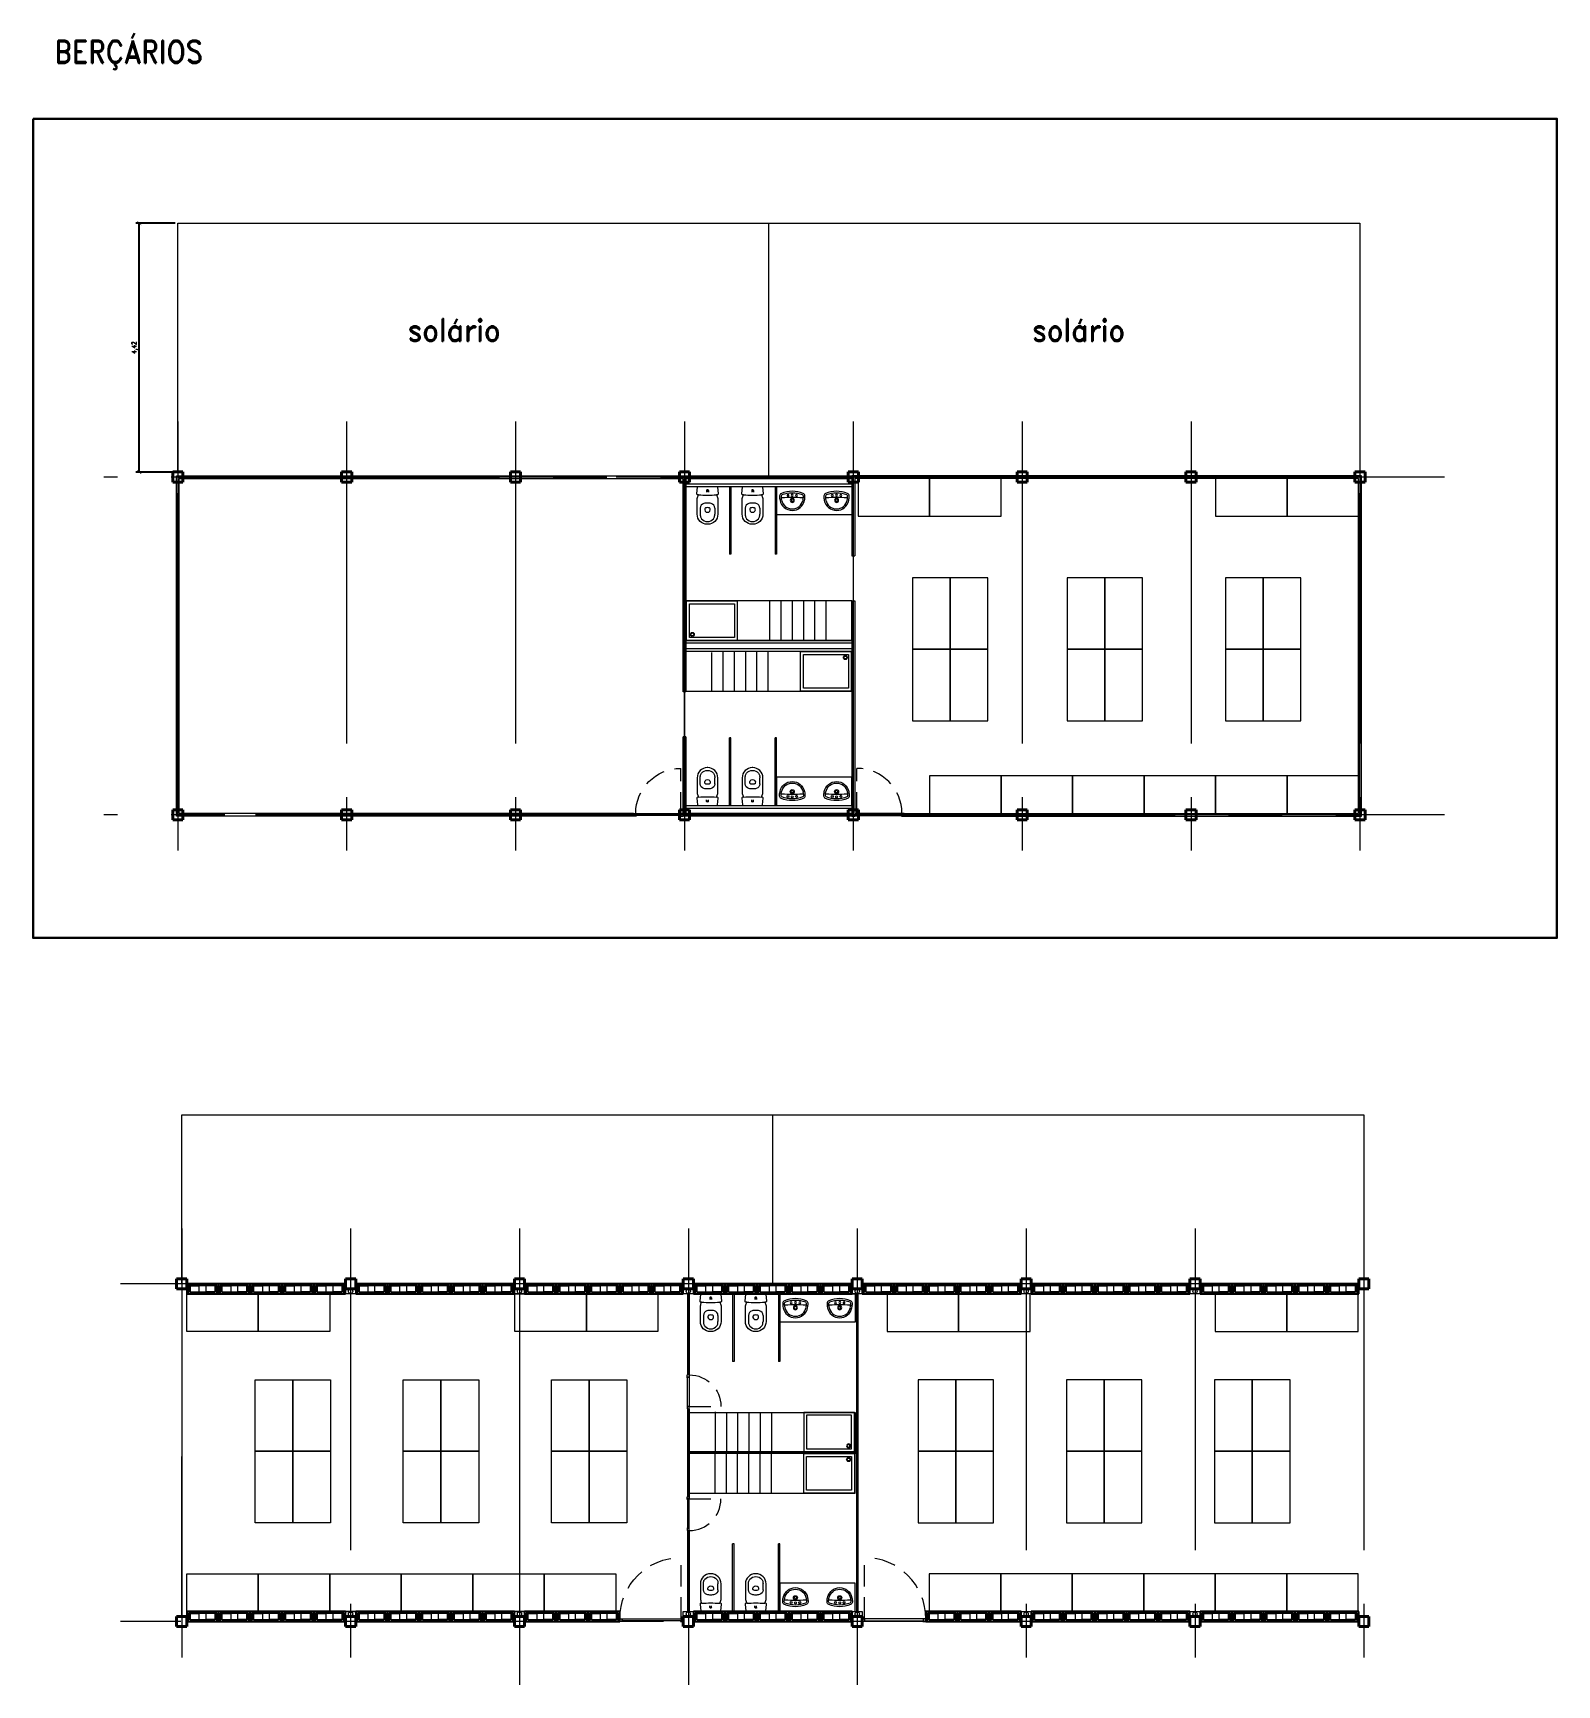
# Model space of a CAD drawing. Header units: metres. Extents: x 20 to 233, y -17 to 33.
# Drawn here: x 115.26 to 142.33, y 3.51 to 32.86 of the extents above; entities that cross this region are included whole.
import ezdxf

# ---------------------------------------------------------------- set-up
doc = ezdxf.new("R2010")
doc.units = ezdxf.units.M
doc.header["$LTSCALE"] = 0.3
doc.header["$PDMODE"] = 35
doc.header["$PDSIZE"] = 0.05
doc.linetypes.add('CENTER2', pattern=[28.575, 19.05, -3.175, 3.175, -3.175])
doc.linetypes.add('HIDDEN', pattern=[9.525, 6.35, -3.175])
doc.layers.get('0').update_dxf_attribs({"lineweight": 13})
doc.layers.get('Defpoints').update_dxf_attribs({"lineweight": 13})
for name, color, linetype, lineweight in [('arq-alvenaria-corte-grossa', 7, 'Continuous', 40), ('arq-alvenaria-vista-fina', 2, 'Continuous', 13), ('arq-janelas', 20, 'Continuous', 13), ('arq-metalica-media', 5, 'Continuous', 30), ('arq-portas', 4, 'Continuous', 13)]:
    doc.layers.add(name, color=color, linetype=linetype, lineweight=lineweight)
for name, color, linetype, lineweight, true_color in [('arq-alvenaria-textura-cinza', 7, 'Continuous', 13, 0xb0b0b0), ('arq-alvenaria-vista-cinza', 7, 'Continuous', 13, 0x858585), ('estrut-eixos-linha', 7, 'CENTER2', 9, 0xc96e6f)]:
    doc.layers.add(name, color=color, linetype=linetype, lineweight=lineweight, true_color=true_color)
doc.layers.add('SectionCutEdges', color=7, linetype='Continuous')
doc.styles.add('txt-cota', font='romand.shx', dxfattribs={"width": 0.85})
doc.styles.add('txt-pequeno', font='romand.shx', dxfattribs={"width": 0.9, "height": 1.6})
doc.dimstyles.new('Tecnica', dxfattribs={"dimscale": 0, "dimtxt": 1.65, "dimasz": 1.4, "dimexe": 1.25, "dimexo": 0.9, "dimtad": 1, "dimzin": 1, "dimtxsty": 'txt-cota', "dimblk": 'ARCHTICK', "dimcen": 2.5, "dimclrt": 7, "dimazin": 0, "dimtfac": 1, "dimtix": 1, "dimtmove": 0, "dimatfit": 3, "dimfxl": 1, "dimarcsym": 0})

# ---------------------------------------------------------------- blocks, each defined once
blk = doc.blocks.new('*U45')
at = {"linetype": 'HIDDEN', "ltscale": 0.2}
blk.add_line((0.04, 0), (0.04, 0.8), dxfattribs=at)
at = {"color": 0}
for points in [[(0, 0), (0.04, 0), (0.04, -0.035), (0.05, -0.035), (0.05, -0.05), (0, -0.05)], [(0.88, 0), (0.84, 0), (0.84, -0.035), (0.83, -0.035), (0.83, -0.05), (0.88, -0.05)]]:
    blk.add_lwpolyline(points, dxfattribs=at)
blk.add_lwpolyline([(0.04, 0), (0.04, -0.035), (0.84, -0.035), (0.84, 0)], close=True, dxfattribs=at)
at = {"color": 0, "linetype": 'HIDDEN', "ltscale": 0.2}
blk.add_arc((0.04, 0), 0.8, 0, 90, dxfattribs=at)
blk = doc.blocks.new('berçario 2')
at = {"layer": 'arq-alvenaria-vista-cinza'}
for points in [[(145.924, 2.248), (147.194, 2.248), (147.194, 2.918), (145.924, 2.918), (145.924, 2.248)], [(147.194, 2.248), (148.464, 2.248), (148.464, 2.918), (147.194, 2.918), (147.194, 2.248)], [(152.274, 2.248), (153.544, 2.248), (153.544, 2.918), (152.274, 2.918), (152.274, 2.248)], [(153.544, 2.248), (154.814, 2.248), (154.814, 2.918), (153.544, 2.918), (153.544, 2.248)], [(147.561, -0.114), (147.561, 1.156), (146.891, 1.156), (146.891, -0.114), (147.561, -0.114)], [(148.231, -0.114), (148.231, 1.156), (147.561, 1.156), (147.561, -0.114), (148.231, -0.114)], [(150.307, -0.114), (150.307, 1.156), (149.637, 1.156), (149.637, -0.114), (150.307, -0.114)], [(150.977, -0.114), (150.977, 1.156), (150.307, 1.156), (150.307, -0.114), (150.977, -0.114)], [(153.12, -0.114), (153.12, 1.156), (152.45, 1.156), (152.45, -0.114), (153.12, -0.114)], [(153.79, -0.114), (153.79, 1.156), (153.12, 1.156), (153.12, -0.114), (153.79, -0.114)], [(147.561, -1.384), (147.561, -0.114), (146.891, -0.114), (146.891, -1.384), (147.561, -1.384)], [(148.231, -1.384), (148.231, -0.114), (147.561, -0.114), (147.561, -1.384), (148.231, -1.384)], [(150.307, -1.384), (150.307, -0.114), (149.637, -0.114), (149.637, -1.384), (150.307, -1.384)], [(150.977, -1.384), (150.977, -0.114), (150.307, -0.114), (150.307, -1.384), (150.977, -1.384)], [(153.12, -1.384), (153.12, -0.114), (152.45, -0.114), (152.45, -1.384), (153.12, -1.384)], [(153.79, -1.384), (153.79, -0.114), (153.12, -0.114), (153.12, -1.384), (153.79, -1.384)], [(147.194, -3.032), (148.464, -3.032), (148.464, -2.362), (147.194, -2.362), (147.194, -3.032)], [(148.464, -3.032), (149.734, -3.032), (149.734, -2.362), (148.464, -2.362), (148.464, -3.032)], [(149.734, -3.032), (151.004, -3.032), (151.004, -2.362), (149.734, -2.362), (149.734, -3.032)], [(151.004, -3.032), (152.274, -3.032), (152.274, -2.362), (151.004, -2.362), (151.004, -3.032)], [(152.274, -3.032), (153.544, -3.032), (153.544, -2.362), (152.274, -2.362), (152.274, -3.032)], [(153.544, -3.032), (154.814, -3.032), (154.814, -2.362), (153.544, -2.362), (153.544, -3.032)]]:
    blk.add_lwpolyline(points, dxfattribs=at)
at = {"layer": 'arq-alvenaria-vista-fina'}
for p, q in [((145.814, 1.545), (145.864, 1.545)), ((145.814, 0.743), (145.864, 0.743)), ((145.864, -3.032), (145.864, -3.082)), ((146.744, -3.032), (146.744, -3.082))]:
    blk.add_line(p, q, dxfattribs=at)
for points in [[(146.744, -3.082), (154.864, -3.082), (154.864, 2.968), (145.814, 2.968), (145.814, 1.545)], [(146.744, -3.032), (154.814, -3.032), (154.814, 2.918), (145.864, 2.918), (145.864, 1.545)], [(145.814, 0.743), (145.814, -3.082), (145.864, -3.082)], [(145.864, 0.743), (145.864, -3.032)]]:
    blk.add_lwpolyline(points, dxfattribs=at)
at = {"layer": 'estrut-eixos-linha'}
blk.add_lwpolyline([(154.839, -3.057), (154.839, 2.943), (145.839, 2.943), (145.839, -3.057), (154.839, -3.057)], dxfattribs=at)
at = {"layer": 'arq-portas'}
blk.add_blockref('*U45', (145.864, -3.032), dxfattribs=at)
blk = doc.blocks.new('pilar')
at = {"layer": 'arq-alvenaria-corte-grossa'}
for p, q in [((42.499, 9.99), (42.679, 9.99)), ((42.499, 9.81), (42.499, 9.99)), ((42.679, 9.99), (42.679, 9.81)), ((42.679, 9.81), (42.499, 9.81))]:
    blk.add_line(p, q, dxfattribs=at)
blk = doc.blocks.new('iweuyewioruweior')
at = {"layer": 'estrut-eixos-linha'}
for p, q in [((191.565, 14.299), (191.565, 6.189)), ((194.565, 14.299), (194.565, 6.189)), ((197.565, 14.299), (197.565, 6.189)), ((199.068, 13.314), (190.251, 13.314)), ((199.068, 7.314), (190.251, 7.314))]:
    blk.add_line(p, q, dxfattribs=at)
for p in [(148.976, 3.415), (151.976, 3.415), (154.976, 3.415), (148.976, -2.585), (151.976, -2.585), (154.976, -2.585)]:
    blk.add_blockref('pilar', p)
blk = doc.blocks.new('parede')
at = {"layer": 'arq-alvenaria-textura-cinza'}
for p, q in [((36.412, 14.253), (36.412, 14.373)), ((36.532, 14.253), (36.532, 14.373))]:
    blk.add_line(p, q, dxfattribs=at)
at = {"layer": 'SectionCutEdges'}
for p, q in [((36.19, 14.403), (36.19, 14.223)), ((36.536, 14.403), (36.19, 14.403)), ((36.754, 14.403), (36.536, 14.403)), ((36.754, 14.223), (36.754, 14.403)), ((36.19, 14.223), (36.22, 14.223)), ((36.25, 14.373), (36.22, 14.373)), ((36.22, 14.373), (36.22, 14.253)), ((36.22, 14.223), (36.22, 14.253)), ((36.22, 14.223), (36.724, 14.223)), ((36.25, 14.253), (36.25, 14.373)), ((36.25, 14.373), (36.412, 14.373)), ((36.25, 14.253), (36.532, 14.253)), ((36.532, 14.373), (36.412, 14.373)), ((36.694, 14.373), (36.532, 14.373)), ((36.694, 14.253), (36.532, 14.253)), ((36.724, 14.373), (36.694, 14.373)), ((36.694, 14.373), (36.694, 14.253)), ((36.724, 14.373), (36.724, 14.253)), ((36.724, 14.253), (36.724, 14.223)), ((36.724, 14.223), (36.754, 14.223))]:
    blk.add_line(p, q, dxfattribs=at)
blk = doc.blocks.new('*U33')
at = {"linetype": 'HIDDEN', "ltscale": 0.2}
blk.add_line((0.04, 0), (0.04, 1.088), dxfattribs=at)
at = {"color": 0}
for points in [[(0, 0), (0.04, 0), (0.04, -0.035), (0.05, -0.035), (0.05, -0.05), (0, -0.05)], [(1.128, 0), (1.088, 0), (1.088, -0.035), (1.078, -0.035), (1.078, -0.05), (1.128, -0.05)]]:
    blk.add_lwpolyline(points, dxfattribs=at)
blk.add_lwpolyline([(0.04, 0), (0.04, -0.035), (1.088, -0.035), (1.088, 0)], close=True, dxfattribs=at)
at = {"color": 0, "linetype": 'HIDDEN', "ltscale": 0.2}
blk.add_arc((0.04, 0), 1.088, 0, 90, dxfattribs=at)
blk = doc.blocks.new('werfew')
for p, q in [((320.668, 364.238), (320.668, 364.21)), ((320.698, 364.238), (320.698, 364.21)), ((320.554, 363.926), (320.554, 363.82)), ((320.812, 363.926), (320.812, 363.82))]:
    blk.add_line(p, q)
blk.add_lwpolyline([(320.867, 364.099), (320.867, 363.819, -0.414214), (320.687, 363.639, -0.005002), (320.683, 363.639, -0.005002), (320.679, 363.639, -0.414214), (320.499, 363.819), (320.499, 364.099, -0.005595), (320.522, 364.162, -0.000857), (320.512, 364.162, -0.423453), (320.493, 364.184), (320.505, 364.3, -0.388879), (320.515, 364.309), (320.683, 364.309), (320.852, 364.309, -0.388879), (320.862, 364.3), (320.873, 364.184, -0.423453), (320.854, 364.162, -0.000857), (320.844, 364.162, -0.005595)], format="xyb", close=True)
for centre, radius, start, end in [((320.679, 367.158), 3, 266.998, 270.0713), ((320.683, 364.238), 0.015, 90, 180), ((320.683, 364.238), 0.0135, 90, 270), ((320.683, 364.238), 0.015, 0, 90), ((320.683, 364.238), 0.0135, 270, 90), ((320.687, 367.158), 3, 269.9287, 273.002), ((320.639, 363.926), 0.085, 104.9552, 180), ((320.679, 363.777), 0.24, 89.1089, 104.9552), ((320.682, 363.902), 0.05, 163.0176, 270.8392), ((320.654, 363.91), 0.02, 108.7324, 163.0176), ((320.679, 363.835), 0.1, 87.8611, 108.7324), ((320.687, 363.777), 0.24, 75.0448, 90.8911), ((320.687, 363.835), 0.1, 71.2676, 92.1389), ((320.684, 363.902), 0.05, 269.1608, 16.9824), ((320.713, 363.91), 0.02, 16.9824, 71.2676), ((320.727, 363.926), 0.085, 0, 75.0448), ((320.794, 363.82), 0.24, 180, 188.2293), ((320.657, 363.801), 0.102, 188.2293, 219.2894), ((320.679, 363.819), 0.13, 219.2894, 271.6452), ((320.687, 363.819), 0.13, 268.3548, 320.7106), ((320.709, 363.801), 0.102, 320.7106, 351.7707), ((320.572, 363.82), 0.24, 351.7707, 0)]:
    blk.add_arc(centre, radius, start, end)
blk = doc.blocks.new('z')
blk.add_lwpolyline([(325.205, 358.876, 0.093917), (325.012, 358.839, 0.299984), (324.98, 358.794), (324.98, 358.792, 0.063919), (324.988, 358.716, 0.353062), (325.205, 358.536, 0.353062), (325.423, 358.716, 0.063919), (325.43, 358.792), (325.43, 358.794, 0.299984), (325.398, 358.839, 0.093917)], format="xyb", close=True)
for centre, radius, start, end in [((325.031, 358.79), 0.0223, 111.5151, 178.3087), ((325.28, 358.783), 0.272, 178.3087, 192.9189), ((325.026, 358.744), 0.015, 95.3515, 174.5503), ((325.206, 358.758), 0.194, 190.9055, 270), ((325.206, 358.346), 0.5, 90, 111.5151), ((325.206, 356.827), 1.94, 90, 95.3515), ((325.13, 358.802), 0.0175, 90, 270), ((325.13, 358.802), 0.0175, 270, 90), ((325.206, 358.716), 0.036, 90, 270), ((325.206, 358.716), 0.023, 90, 270), ((325.206, 358.809), 0.0175, 90, 270), ((325.206, 358.346), 0.5, 68.4885, 90.0036), ((325.206, 358.809), 0.0175, 270.0036, 90.0036), ((325.206, 356.827), 1.94, 84.6521, 90.0036), ((325.206, 358.716), 0.036, 270.0036, 90.0036), ((325.206, 358.716), 0.023, 270.0036, 90.0036), ((325.206, 358.758), 0.194, 270.0036, 349.0981), ((325.282, 358.802), 0.0175, 90.0036, 270.0036), ((325.282, 358.802), 0.0175, 270.0036, 90.0036), ((325.385, 358.744), 0.015, 5.4533, 84.6521), ((325.381, 358.79), 0.0223, 1.6949, 68.4885), ((325.131, 358.783), 0.272, 347.0847, 1.6949)]:
    blk.add_arc(centre, radius, start, end)
blk = doc.blocks.new('*U95')
at = {"linetype": 'HIDDEN', "ltscale": 0.2}
blk.add_line((0.04, 0), (0.04, 0.56), dxfattribs=at)
at = {"color": 0}
for points in [[(0, 0), (0.04, 0), (0.04, -0.035), (0.05, -0.035), (0.05, -0.0375), (0, -0.0375)], [(0.6, 0), (0.56, 0), (0.56, -0.035), (0.55, -0.035), (0.55, -0.0375), (0.6, -0.0375)]]:
    blk.add_lwpolyline(points, dxfattribs=at)
blk.add_lwpolyline([(0.04, 0), (0.04, -0.035), (0.56, -0.035), (0.56, 0)], close=True, dxfattribs=at)
at = {"color": 0, "linetype": 'HIDDEN', "ltscale": 0.2}
blk.add_arc((0.04, 0), 0.56, 0, 90, dxfattribs=at)
blk = doc.blocks.new('banheiro 2')
at = {"layer": 'arq-alvenaria-vista-cinza'}
for p, q in [((127.372, 6.912), (127.372, 7.612)), ((127.572, 6.924), (127.572, 7.624)), ((127.772, 6.924), (127.772, 7.624)), ((127.972, 6.924), (127.972, 7.624)), ((128.172, 6.924), (128.172, 7.624)), ((128.372, 6.924), (128.372, 7.624)), ((127.684, 4.82), (127.684, 6.02)), ((127.709, 6.02), (127.684, 6.02)), ((127.709, 4.82), (127.709, 6.02)), ((128.497, 4.82), (128.497, 6.02)), ((128.522, 6.02), (128.497, 6.02)), ((128.522, 4.82), (128.522, 6.02))]:
    blk.add_line(p, q, dxfattribs=at)
for points in [[(126.909, 7.624), (126.909, 6.924), (129.859, 6.924), (129.859, 7.624), (126.909, 7.624)], [(129.797, 7.574), (129.797, 6.974), (128.997, 6.974), (128.997, 7.574), (129.797, 7.574)], [(128.522, 5.32), (128.522, 4.82), (129.859, 4.82), (129.859, 5.32), (128.522, 5.32)]]:
    blk.add_lwpolyline(points, dxfattribs=at)
blk.add_lwpolyline([(129.847, 7.624), (129.847, 6.924), (128.947, 6.924), (128.947, 7.624)], close=True, dxfattribs=at)
for radius in [0.036, 0.026]:
    blk.add_circle((129.744, 7.519), radius, dxfattribs=at)
at = {"layer": 'arq-alvenaria-vista-cinza', "xscale": -1, "rotation": 180}
for name, p in [('werfew', (-193.389, 369.129)), ('werfew', (-192.589, 369.129)), ('z', (-196.407, 363.78)), ('z', (-195.62, 363.78))]:
    blk.add_blockref(name, p, dxfattribs=at)
at = {"layer": 'arq-portas', "rotation": 270}
blk.add_blockref('*U95', (126.914, 6.858), dxfattribs=at)
blk = doc.blocks.new('berço')
at = {"layer": 'arq-alvenaria-vista-cinza'}
for points in [[(119.257, 9.79), (117.987, 9.79), (117.987, 10.46), (119.257, 10.46), (119.257, 9.79)], [(120.527, 9.79), (119.257, 9.79), (119.257, 10.46), (120.527, 10.46), (120.527, 9.79)], [(125.087, 9.79), (123.817, 9.79), (123.817, 10.46), (125.087, 10.46), (125.087, 9.79)], [(126.357, 9.79), (125.087, 9.79), (125.087, 10.46), (126.357, 10.46), (126.357, 9.79)], [(119.199, 7.667), (119.199, 8.937), (119.869, 8.937), (119.869, 7.667), (119.199, 7.667)], [(119.869, 7.667), (119.869, 8.937), (120.539, 8.937), (120.539, 7.667), (119.869, 7.667)], [(121.832, 7.667), (121.832, 8.937), (122.502, 8.937), (122.502, 7.667), (121.832, 7.667)], [(122.502, 7.667), (122.502, 8.937), (123.172, 8.937), (123.172, 7.667), (122.502, 7.667)], [(124.465, 7.667), (124.465, 8.937), (125.135, 8.937), (125.135, 7.667), (124.465, 7.667)], [(125.135, 7.667), (125.135, 8.937), (125.805, 8.937), (125.805, 7.667), (125.135, 7.667)], [(119.199, 6.397), (119.199, 7.667), (119.869, 7.667), (119.869, 6.397), (119.199, 6.397)], [(119.869, 6.397), (119.869, 7.667), (120.539, 7.667), (120.539, 6.397), (119.869, 6.397)], [(121.832, 6.397), (121.832, 7.667), (122.502, 7.667), (122.502, 6.397), (121.832, 6.397)], [(122.502, 6.397), (122.502, 7.667), (123.172, 7.667), (123.172, 6.397), (122.502, 6.397)], [(124.465, 6.397), (124.465, 7.667), (125.135, 7.667), (125.135, 6.397), (124.465, 6.397)], [(125.135, 6.397), (125.135, 7.667), (125.805, 7.667), (125.805, 6.397), (125.135, 6.397)], [(119.257, 4.82), (117.987, 4.82), (117.987, 5.49), (119.257, 5.49), (119.257, 4.82)], [(120.527, 4.82), (119.257, 4.82), (119.257, 5.49), (120.527, 5.49), (120.527, 4.82)], [(121.797, 4.82), (120.527, 4.82), (120.527, 5.49), (121.797, 5.49), (121.797, 4.82)], [(123.067, 4.82), (121.797, 4.82), (121.797, 5.49), (123.067, 5.49), (123.067, 4.82)], [(124.337, 4.82), (123.067, 4.82), (123.067, 5.49), (124.337, 5.49), (124.337, 4.82)], [(125.607, 4.82), (124.337, 4.82), (124.337, 5.49), (125.607, 5.49), (125.607, 4.82)]]:
    blk.add_lwpolyline(points, dxfattribs=at)
blk = doc.blocks.new('_ArchTick')
at = {"color": 0, "linetype": 'ByBlock', "const_width": 0.15}
blk.add_lwpolyline([(-0.5, -0.5), (0.5, 0.5)], dxfattribs=at)
blk = doc.blocks.new('*D98')
at = {"layer": 'arq-metalica-media', "color": 0, "lineweight": -2, "transparency": 16777216}
for p, q in [((117.782, 29.479), (117.081, 29.479)), ((117.143, 25.059), (117.143, 29.479)), ((117.782, 25.059), (117.081, 25.059))]:
    blk.add_line(p, q, dxfattribs=at)
at = {"layer": 'Defpoints', "color": 0, "transparency": 16777216}
for p in [(117.143, 29.479), (117.827, 29.479), (117.827, 25.059)]:
    blk.add_point(p, dxfattribs=at)
at = {"layer": 'arq-metalica-media', "color": 0, "lineweight": -2, "transparency": 16777216, "xscale": 0.06999999999999999, "yscale": 0.06999999999999999, "zscale": 0.06999999999999999}
for p, rotation in [((117.143, 29.479), 90), ((117.143, 25.059), 270)]:
    blk.add_blockref('_ArchTick', p, dxfattribs=dict(at, rotation=rotation))
at = {"layer": 'arq-metalica-media', "color": 7, "transparency": 16777216, "insert": (117.063, 27.269), "char_height": 0.0825, "attachment_point": 5, "rotation": 90, "style": 'txt-cota'}
blk.add_mtext('4,42', dxfattribs=at)

msp = doc.modelspace()

# ---------------------------------------------------------------- linework, layer by layer
for p, q in [((117.897, 10.55), (117.897, 4.73)), ((126.884, 10.46), (126.884, 9.022)), ((126.909, 10.46), (126.909, 9.022)), ((129.884, 10.46), (129.884, 4.82)), ((129.909, 10.46), (129.909, 4.82)), ((126.914, 9.022), (126.877, 9.022)), ((126.877, 8.422), (126.914, 8.422)), ((126.884, 8.422), (126.884, 6.858)), ((126.909, 8.422), (126.909, 6.858)), ((126.909, 7.656), (129.884, 7.656)), ((126.909, 7.631), (129.884, 7.631)), ((117.897, 4.73), (117.897, 7.57)), ((126.884, 6.858), (126.909, 6.858)), ((126.877, 6.258), (126.914, 6.258)), ((126.884, 6.258), (126.884, 4.82)), ((126.909, 6.258), (126.909, 4.82))]:
    msp.add_line(p, q)
for points in [[(120.807, 10.55), (120.987, 10.55), (120.987, 10.46), (120.807, 10.46)], [(123.807, 10.55), (123.987, 10.55), (123.987, 10.46), (123.807, 10.46)], [(126.807, 10.55), (126.987, 10.55), (126.987, 10.46), (126.807, 10.46)], [(129.807, 10.55), (129.987, 10.55), (129.987, 10.46), (129.807, 10.46)], [(132.807, 10.55), (132.987, 10.55), (132.987, 10.46), (132.807, 10.46)], [(135.807, 10.55), (135.987, 10.55), (135.987, 10.46), (135.807, 10.46)], [(120.807, 4.82), (120.987, 4.82), (120.987, 4.73), (120.807, 4.73)], [(123.807, 4.82), (123.987, 4.82), (123.987, 4.73), (123.807, 4.73)], [(126.807, 4.82), (126.987, 4.82), (126.987, 4.73), (126.807, 4.73)], [(129.807, 4.82), (129.987, 4.82), (129.987, 4.73), (129.807, 4.73)], [(132.807, 4.82), (132.987, 4.82), (132.987, 4.73), (132.807, 4.73)], [(135.807, 4.82), (135.987, 4.82), (135.987, 4.73), (135.807, 4.73)]]:
    msp.add_lwpolyline(points, close=True)
for centre in [(120.897, 10.504), (123.897, 10.504), (126.897, 10.504), (129.897, 10.504), (132.897, 10.504), (135.897, 10.504), (120.897, 4.775), (123.897, 4.775), (126.897, 4.775), (129.897, 4.775), (132.897, 4.775), (135.897, 4.775)]:
    msp.add_circle(centre, 0.0375)
at = {"layer": 'arq-alvenaria-vista-cinza'}
for p, q in [((127.627, 24.799), (127.627, 23.599)), ((127.652, 24.799), (127.652, 23.599)), ((128.44, 24.799), (128.44, 23.599)), ((128.465, 24.799), (128.465, 23.599)), ((127.652, 23.756), (127.627, 23.756)), ((127.652, 23.599), (127.627, 23.599)), ((128.465, 23.756), (128.44, 23.756)), ((128.465, 23.599), (128.44, 23.599)), ((128.34, 22.769), (128.34, 22.069)), ((128.54, 22.769), (128.54, 22.069)), ((128.74, 22.769), (128.74, 22.069)), ((128.94, 22.769), (128.94, 22.069)), ((129.14, 22.769), (129.14, 22.069)), ((129.34, 22.781), (129.34, 22.081)), ((127.315, 21.156), (127.315, 21.856)), ((127.515, 21.169), (127.515, 21.869)), ((127.715, 21.169), (127.715, 21.869)), ((127.915, 21.169), (127.915, 21.869)), ((128.115, 21.169), (128.115, 21.869)), ((128.315, 21.169), (128.315, 21.869)), ((127.627, 19.138), (127.627, 20.338)), ((127.652, 20.338), (127.627, 20.338)), ((127.652, 19.138), (127.652, 20.338)), ((128.44, 19.138), (128.44, 20.338)), ((128.465, 20.338), (128.44, 20.338)), ((128.465, 19.138), (128.465, 20.338)), ((117.897, 10.64), (117.897, 13.64)), ((117.897, 13.64), (138.897, 13.64)), ((128.397, 10.64), (128.397, 13.64)), ((138.897, 13.64), (138.897, 10.73))]:
    msp.add_line(p, q, dxfattribs=at)
for points in [[(128.465, 24.299), (128.465, 24.799), (129.802, 24.799), (129.802, 24.299), (128.465, 24.299)], [(129.802, 22.069), (129.802, 22.769), (126.852, 22.769), (126.852, 22.069), (129.802, 22.069)], [(126.915, 22.119), (126.915, 22.719), (127.715, 22.719), (127.715, 22.119), (126.915, 22.119)], [(126.852, 21.869), (126.852, 21.169), (129.802, 21.169), (129.802, 21.869), (126.852, 21.869)], [(129.74, 21.819), (129.74, 21.219), (128.94, 21.219), (128.94, 21.819), (129.74, 21.819)], [(128.465, 19.638), (128.465, 19.138), (129.802, 19.138), (129.802, 19.638), (128.465, 19.638)]]:
    msp.add_lwpolyline(points, dxfattribs=at)
for points in [[(126.865, 22.069), (126.865, 22.769), (127.765, 22.769), (127.765, 22.069)], [(129.79, 21.869), (129.79, 21.169), (128.89, 21.169), (128.89, 21.869)]]:
    msp.add_lwpolyline(points, close=True, dxfattribs=at)
for centre, radius in [((126.967, 22.174), 0.036), ((126.967, 22.174), 0.026), ((129.687, 21.764), 0.036), ((129.687, 21.764), 0.026)]:
    msp.add_circle(centre, radius, dxfattribs=at)
at = {"layer": 'arq-alvenaria-vista-fina'}
for p, q in [((126.852, 24.849), (129.802, 24.849)), ((126.852, 24.799), (129.802, 24.799)), ((129.802, 23.571), (129.852, 23.571)), ((129.802, 22.769), (129.852, 22.769)), ((129.802, 22.069), (126.852, 22.069)), ((129.802, 22.019), (126.852, 22.019)), ((129.802, 21.919), (126.852, 21.919)), ((129.802, 21.869), (126.852, 21.869)), ((126.852, 21.156), (126.802, 21.156)), ((126.852, 21.156), (126.802, 21.156)), ((126.852, 20.356), (126.802, 20.356)), ((126.852, 20.356), (126.802, 20.356)), ((126.852, 19.138), (129.802, 19.138)), ((126.852, 19.088), (129.802, 19.088)), ((125.923, 18.944), (125.923, 18.994)), ((126.802, 18.994), (126.802, 18.944))]:
    msp.add_line(p, q, dxfattribs=at)
for points in [[(125.923, 18.944), (117.802, 18.944), (117.802, 24.994), (126.852, 24.994), (126.852, 21.156)], [(125.923, 18.994), (117.852, 18.994), (117.852, 24.944), (126.802, 24.944), (126.802, 21.156)], [(126.802, 21.156), (126.802, 24.994), (129.852, 24.994), (129.852, 23.571)], [(126.852, 21.156), (126.852, 24.944), (129.802, 24.944), (129.802, 23.571)], [(129.852, 22.769), (129.852, 18.944), (126.802, 18.944), (126.802, 20.356)], [(129.802, 22.769), (129.802, 18.994), (126.852, 18.994), (126.852, 20.356)], [(126.852, 20.356), (126.852, 18.944), (126.802, 18.944)], [(126.802, 20.356), (126.802, 18.994)]]:
    msp.add_lwpolyline(points, dxfattribs=at)
at = {"layer": 'arq-janelas'}
for p, q in [((117.827, 25.059), (117.827, 29.479)), ((117.827, 29.479), (138.827, 29.479)), ((128.327, 24.994), (128.327, 29.479)), ((138.827, 29.479), (138.827, 25.059))]:
    msp.add_line(p, q, dxfattribs=at)
at = {"layer": 'arq-metalica-media', "color": 30, "true_color": 0xf8991e}
msp.add_lwpolyline([(115.256, 31.333), (142.327, 31.333), (142.327, 16.785), (115.256, 16.785)], close=True, dxfattribs=at)
at = {"layer": 'estrut-eixos-linha'}
for p, q in [((117.897, 11.625), (117.897, 3.515)), ((120.897, 11.625), (120.897, 3.515)), ((123.897, 11.625), (123.897, 7.97)), ((126.897, 11.625), (126.897, 9.022)), ((129.897, 11.625), (129.897, 7.97)), ((132.897, 11.625), (132.897, 3.515)), ((135.897, 11.625), (135.897, 3.515)), ((138.897, 11.625), (138.897, 3.515)), ((137.887, 10.64), (116.812, 10.64)), ((126.897, 8.422), (126.897, 6.858)), ((123.897, 7.97), (123.897, 3.515)), ((129.897, 7.97), (129.897, 3.515)), ((126.897, 6.258), (126.897, 3.515)), ((135.025, 4.64), (116.812, 4.64))]:
    msp.add_line(p, q, dxfattribs=at)
for points in [[(117.827, 18.969), (117.827, 24.969), (126.827, 24.969), (126.827, 18.969), (117.827, 18.969)], [(126.827, 18.969), (126.827, 24.969), (129.827, 24.969), (129.827, 18.969), (126.827, 18.969)]]:
    msp.add_lwpolyline(points, dxfattribs=at)

# ---------------------------------------------------------------- block references
for name, p in [('pilar', (75.308, 0.74)), ('parede', (81.797, -3.763)), ('parede', (82.361, -3.763)), ('parede', (82.925, -3.763)), ('parede', (83.489, -3.763)), ('parede', (84.053, -3.763)), ('pilar', (78.308, 0.74)), ('parede', (84.797, -3.763)), ('parede', (85.361, -3.763)), ('parede', (85.925, -3.763)), ('parede', (86.489, -3.763)), ('parede', (87.053, -3.763)), ('pilar', (81.308, 0.74)), ('parede', (87.797, -3.763)), ('parede', (88.361, -3.763)), ('parede', (88.925, -3.763)), ('parede', (89.489, -3.763)), ('parede', (90.053, -3.763)), ('pilar', (84.308, 0.74)), ('parede', (90.797, -3.763)), ('parede', (91.361, -3.763)), ('parede', (91.925, -3.763)), ('parede', (92.489, -3.763)), ('parede', (93.053, -3.763)), ('pilar', (87.308, 0.74)), ('parede', (93.797, -3.763)), ('parede', (94.361, -3.763)), ('parede', (94.925, -3.763)), ('parede', (95.489, -3.763)), ('parede', (96.053, -3.763)), ('pilar', (90.308, 0.74)), ('parede', (96.797, -3.763)), ('parede', (97.361, -3.763)), ('parede', (97.925, -3.763)), ('parede', (98.489, -3.763)), ('parede', (99.053, -3.763)), ('pilar', (93.308, 0.74)), ('parede', (99.797, -3.763)), ('parede', (100.361, -3.763)), ('parede', (100.925, -3.763)), ('parede', (101.489, -3.763)), ('parede', (102.053, -3.763)), ('pilar', (96.308, 0.74)), ('pilar', (75.308, -5.26)), ('parede', (81.797, -9.583)), ('parede', (82.361, -9.583)), ('parede', (82.925, -9.583)), ('parede', (83.489, -9.583)), ('parede', (84.053, -9.583)), ('pilar', (78.308, -5.26)), ('parede', (84.797, -9.583)), ('parede', (85.361, -9.583)), ('parede', (85.925, -9.583)), ('parede', (86.489, -9.583)), ('parede', (87.053, -9.583)), ('pilar', (81.308, -5.26)), ('parede', (87.797, -9.583)), ('parede', (88.361, -9.583)), ('parede', (88.925, -9.583)), ('pilar', (84.308, -5.26)), ('parede', (90.797, -9.583)), ('parede', (91.361, -9.583)), ('parede', (91.925, -9.583)), ('parede', (92.489, -9.583)), ('parede', (93.053, -9.583)), ('pilar', (87.308, -5.26)), ('parede', (94.925, -9.583)), ('parede', (95.489, -9.583)), ('parede', (96.053, -9.583)), ('pilar', (90.308, -5.26)), ('parede', (96.797, -9.583)), ('parede', (97.361, -9.583)), ('parede', (97.925, -9.583)), ('parede', (98.489, -9.583)), ('parede', (99.053, -9.583)), ('pilar', (93.308, -5.26)), ('parede', (99.797, -9.583)), ('parede', (100.361, -9.583)), ('parede', (100.925, -9.583)), ('parede', (101.489, -9.583)), ('parede', (102.053, -9.583)), ('pilar', (96.308, -5.26))]:
    msp.add_blockref(name, p)
at = {"xscale": -1, "rotation": 180}
msp.add_blockref('banheiro 2', (0, 15.28), dxfattribs=at)
at = {"layer": 'arq-alvenaria-vista-cinza'}
for name, p in [('berçario 2', (-16.012, 22.026)), ('werfew', (-193.446, -339.509)), ('werfew', (-192.646, -339.509)), ('z', (-196.463, -334.16)), ('z', (-195.676, -334.16))]:
    msp.add_blockref(name, p, dxfattribs=at)
at = {"layer": 'arq-alvenaria-vista-cinza', "xscale": -1, "rotation": 180}
for name, p in [('werfew', (-193.446, 383.447)), ('werfew', (-192.646, 383.447)), ('z', (-196.463, 378.098)), ('z', (-195.676, 378.098))]:
    msp.add_blockref(name, p, dxfattribs=at)
at = {"layer": 'arq-janelas'}
for p in [(-73.738, 11.655), (-67.738, 11.655), (-61.738, 11.655), (-58.738, 11.655)]:
    msp.add_blockref('iweuyewioruweior', p, dxfattribs=at)
at = {"layer": 'arq-metalica-media'}
for name in ['berço', 'banheiro 2']:
    msp.add_blockref(name, (0, 0), dxfattribs=at)
at = {"layer": 'arq-metalica-media', "xscale": -1}
msp.add_blockref('berço', (256.784, 0), dxfattribs=at)
at = {"layer": 'arq-portas', "xscale": -1}
for name, p in [('*U45', (126.802, 18.994)), ('*U33', (126.807, 4.69))]:
    msp.add_blockref(name, p, dxfattribs=at)
at = {"layer": 'arq-portas'}
msp.add_blockref('*U33', (129.987, 4.69), dxfattribs=at)

# ---------------------------------------------------------------- texts
at = {"layer": 'arq-janelas', "char_height": 0.4, "attachment_point": 1, "style": 'txt-pequeno'}
for s, insert in [('BERÇÁRIOS', (115.638, 32.723)), ('solário', (121.91, 27.781)), ('solário', (133.004, 27.781))]:
    msp.add_mtext_dynamic_manual_height_columns(s, width=4.83466, gutter_width=2, heights=[0], dxfattribs=dict(at, insert=insert))

# ---------------------------------------------------------------- dimensions: what is measured, and where the dimension line sits
at = {"layer": 'arq-metalica-media'}
dim = msp.add_linear_dim(base=(117.143, 29.479), p1=(117.827, 25.059), p2=(117.827, 29.479), angle=90, dimstyle='Tecnica', dxfattribs=at)
dim.commit()
dim.dimension.update_dxf_attribs({"geometry": '*D98', "text_midpoint": (117.063, 27.269)})

doc.saveas('drawing.dxf')
